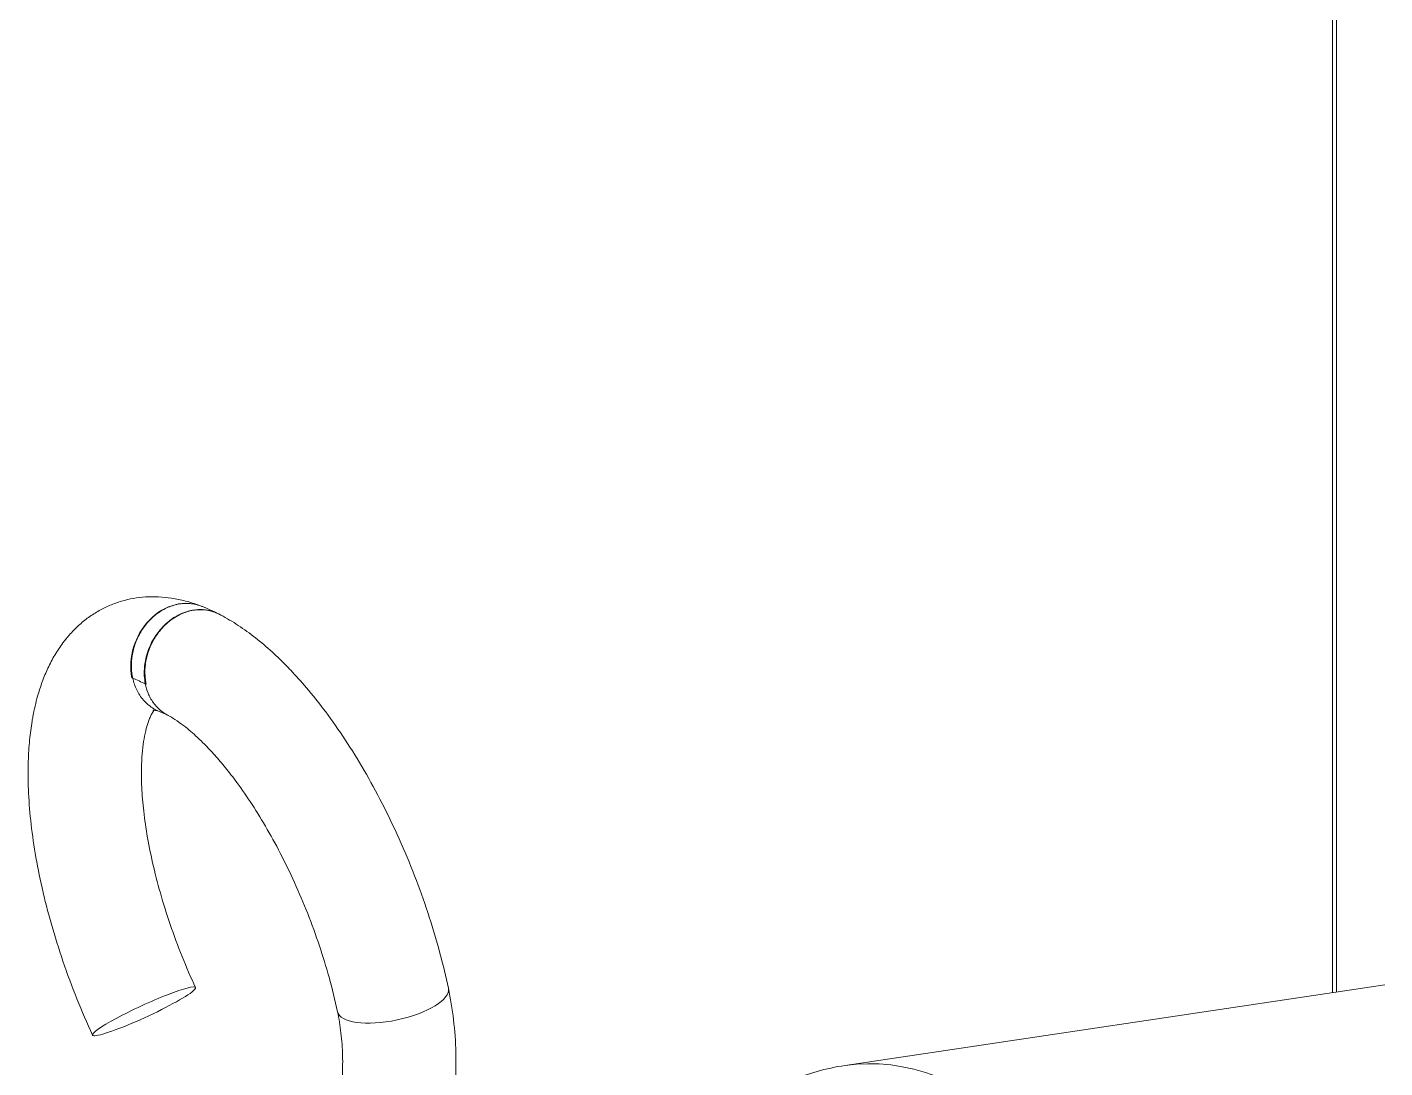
# Model space of a CAD drawing. Header units: millimetres. Extents: x 28932 to 35892, y -771 to 3945.
# Drawn here: x 34045.98 to 34075.93, y 2443.51 to 2466.45 of the extents above; entities that cross this region are included whole.
import ezdxf

# ---------------------------------------------------------------- set-up
doc = ezdxf.new("R2010")
doc.units = ezdxf.units.MM
doc.linetypes.add('K5LT_BASIC', pattern=[0])
doc.linetypes.add('K5LT_THIN', pattern=[0])
doc.layers.add('Системный слой (1)', color=7, linetype='Continuous', true_color=0x909090)

msp = doc.modelspace()

# ---------------------------------------------------------------- linework, layer by layer
at = {"layer": 'Системный слой (1)', "color": 5, "linetype": 'K5LT_BASIC', "lineweight": 20, "true_color": 0x0000ff}
for p, q in [((34074.78, 2445.169), (34074.781, 3146.852)), ((34050.165, 2453.536), (34050.173, 2453.533)), ((34049.096, 2451.275), (34048.865, 2451.379)), ((34064.023, 2443.561), (34075.931, 2445.341))]:
    msp.add_line(p, q, dxfattribs=at)
at = {"layer": 'Системный слой (1)', "color": 7, "linetype": 'K5LT_THIN', "lineweight": 5}
for p, q in [((34074.865, 3146.815), (34074.864, 2445.181)), ((34048.311, 2452.098), (34048.293, 2452.105)), ((34048.606, 2451.965), (34048.588, 2451.973))]:
    msp.add_line(p, q, dxfattribs=at)
at = {"layer": 'Системный слой (1)', "color": 5, "linetype": 'K5LT_BASIC', "lineweight": 20, "true_color": 0x0000ff}
for centre, major_axis, ratio, start_param, end_param in [((34049.349, 2452.532), (-0.511, -1.141), 0.836516, 3.159803, 5.429379), ((34049.661, 2452.392), (-0.511, -1.141), 0.836516, 3.141593, 5.42938), ((34049.661, 2452.392), (-0.511, -1.141), 0.836516, 3.064195, 3.141593), ((34048.559, 2444.755), (1.135, 0.524), 0.106658, 0, 3.141593), ((34048.559, 2444.755), (1.135, 0.524), 0.106658, 3.141593, 5.854552), ((34048.559, 2444.755), (1.135, 0.524), 0.106658, 5.854552, 6.283185)]:
    msp.add_ellipse(centre, major_axis=major_axis, ratio=ratio, start_param=start_param, end_param=end_param, dxfattribs=at)
at = {"layer": 'Системный слой (1)', "color": 7, "linetype": 'K5LT_THIN', "lineweight": 5}
for centre, major_axis, ratio, start_param, end_param in [((34054.05, 2445.006), (1.223, 0.258), 0.359804, 3.141593, 6.283185), ((34066.333, 2428.108), (2.309, -15.453), 0.482963, 0, 3.141593)]:
    msp.add_ellipse(centre, major_axis=major_axis, ratio=ratio, start_param=start_param, end_param=end_param, dxfattribs=at)
at = {"layer": 'Системный слой (1)', "color": 5, "linetype": 'K5LT_BASIC', "lineweight": 20, "true_color": 0x0000ff}
for points, knots in [([(34047.424, 2444.231), (34047.303, 2444.493), (34047.188, 2444.76), (34046.97, 2445.305), (34046.866, 2445.583), (34046.678, 2446.134), (34046.592, 2446.407), (34046.439, 2446.946), (34046.371, 2447.211), (34046.253, 2447.732), (34046.202, 2447.987), (34046.118, 2448.485), (34046.085, 2448.727), (34046.035, 2449.196), (34046.018, 2449.423), (34046.001, 2449.859), (34046, 2450.068), (34046.012, 2450.43), (34046.021, 2450.585), (34046.05, 2450.877), (34046.068, 2451.016), (34046.096, 2451.188), (34046.103, 2451.224), (34046.138, 2451.412), (34046.172, 2451.56), (34046.243, 2451.812), (34046.277, 2451.917), (34046.353, 2452.124), (34046.394, 2452.225), (34046.486, 2452.421), (34046.537, 2452.517), (34046.646, 2452.702), (34046.706, 2452.792), (34046.813, 2452.936), (34046.858, 2452.992), (34046.972, 2453.122), (34047.041, 2453.193), (34047.186, 2453.325), (34047.26, 2453.385), (34047.411, 2453.494), (34047.489, 2453.544), (34047.647, 2453.633), (34047.728, 2453.673), (34047.894, 2453.742), (34047.978, 2453.772), (34048.149, 2453.822), (34048.236, 2453.843), (34048.414, 2453.874), (34048.504, 2453.884), (34048.689, 2453.896), (34048.782, 2453.897), (34048.974, 2453.888), (34049.071, 2453.879), (34049.27, 2453.848), (34049.372, 2453.827), (34049.576, 2453.774), (34049.679, 2453.741), (34049.781, 2453.704)], [0, 0, 0, 0, 5.586923, 5.586923, 11.282895, 11.282895, 16.852128, 16.852128, 22.304813, 22.304813, 27.642028, 27.642028, 32.856542, 32.856542, 37.932066, 37.932066, 42.841538, 42.841538, 46.632305, 46.632305, 50.185707, 50.185707, 51.137205, 51.137205, 55.166787, 55.166787, 58.192202, 58.192202, 61.216384, 61.216384, 64.240566, 64.240566, 67.26365, 67.26365, 69.289909, 69.289909, 72.097043, 72.097043, 74.755928, 74.755928, 77.313542, 77.313542, 79.811871, 79.811871, 82.286831, 82.286831, 84.774718, 84.774718, 87.311808, 87.311808, 89.935756, 89.935756, 92.68483, 92.68483, 95.601359, 95.601359, 98.624666, 98.624666, 98.624666, 98.624666]), ([(34049.821, 2453.689), (34049.773, 2453.707), (34049.682, 2453.733), (34049.544, 2453.75), (34049.413, 2453.747), (34049.282, 2453.727), (34049.153, 2453.69), (34049.028, 2453.636), (34048.907, 2453.566), (34048.793, 2453.482), (34048.687, 2453.383), (34048.59, 2453.273), (34048.504, 2453.151), (34048.43, 2453.019), (34048.37, 2452.879), (34048.324, 2452.736), (34048.295, 2452.593), (34048.281, 2452.456), (34048.279, 2452.289), (34048.294, 2452.172), (34048.311, 2452.098)], [0, 0, 0, 0, 1.381135, 2.524511, 3.659158, 4.785078, 5.906633, 7.026005, 8.145379, 9.264752, 10.384122, 11.505673, 12.631596, 13.766248, 14.909611, 16.046631, 17.157919, 18.208953, 19.195353, 21, 21, 21, 21]), ([(34048.588, 2451.973), (34048.577, 2452.032), (34048.563, 2452.14), (34048.564, 2452.298), (34048.581, 2452.454), (34048.619, 2452.622), (34048.683, 2452.799), (34048.767, 2452.964), (34048.863, 2453.106), (34048.966, 2453.227), (34049.074, 2453.329), (34049.189, 2453.417), (34049.309, 2453.489), (34049.435, 2453.546), (34049.563, 2453.586), (34049.692, 2453.609), (34049.82, 2453.615), (34049.948, 2453.604), (34050.064, 2453.577), (34050.135, 2453.55), (34050.165, 2453.536)], [0, 0, 0, 0, 1.410242, 2.552733, 3.623942, 4.94932, 6.3799, 7.766171, 9.020178, 10.182171, 11.293149, 12.397007, 13.495883, 14.592623, 15.68865, 16.784677, 17.881413, 18.980284, 20.126168, 21, 21, 21, 21]), ([(34050.216, 2453.511), (34050.182, 2453.529), (34050.116, 2453.558), (34050.013, 2453.588), (34049.895, 2453.609), (34049.759, 2453.613), (34049.609, 2453.593), (34049.466, 2453.554), (34049.326, 2453.494), (34049.183, 2453.409), (34049.054, 2453.305), (34048.953, 2453.201), (34048.876, 2453.107), (34048.809, 2453.012), (34048.745, 2452.901), (34048.689, 2452.782), (34048.646, 2452.664), (34048.611, 2452.537), (34048.588, 2452.404), (34048.575, 2452.24), (34048.583, 2452.094), (34048.599, 2451.997), (34048.606, 2451.965)], [0, 0, 0, 0, 1.078552, 2.043643, 3.003234, 4.454535, 5.7858, 7.097028, 8.367739, 9.718761, 11.290934, 12.451714, 13.229159, 14.207143, 15.22048, 16.258609, 17.309557, 18.189034, 19.400842, 20.532727, 22.161142, 23, 23, 23, 23]), ([(34049.821, 2453.689), (34049.831, 2453.685), (34049.84, 2453.681), (34049.873, 2453.668), (34049.897, 2453.659), (34049.962, 2453.632), (34050.004, 2453.613), (34050.093, 2453.572), (34050.14, 2453.55), (34050.187, 2453.526)], [0.141705, 0.141705, 0.141705, 0.141705, 0.425114, 0.425114, 1.133638, 1.133638, 2.40898, 2.40898, 3.854819, 3.854819, 3.854819, 3.854819]), ([(34055.273, 2445.264), (34055.219, 2445.519), (34055.157, 2445.776), (34055.017, 2446.299), (34054.939, 2446.565), (34054.765, 2447.101), (34054.67, 2447.372), (34054.463, 2447.915), (34054.351, 2448.187), (34054.115, 2448.722), (34053.991, 2448.986), (34053.734, 2449.495), (34053.601, 2449.741), (34053.33, 2450.215), (34053.191, 2450.443), (34052.909, 2450.877), (34052.766, 2451.085), (34052.478, 2451.476), (34052.333, 2451.661), (34052.07, 2451.975), (34051.953, 2452.106), (34051.748, 2452.326), (34051.659, 2452.416), (34051.508, 2452.563), (34051.446, 2452.622), (34051.263, 2452.789), (34051.14, 2452.893), (34050.892, 2453.088), (34050.766, 2453.179), (34050.513, 2453.346), (34050.384, 2453.422), (34050.241, 2453.498), (34050.229, 2453.505), (34050.216, 2453.511)], [0, 0, 0, 0, 5.343828, 5.343828, 10.799568, 10.799568, 16.369023, 16.369023, 22.058915, 22.058915, 27.721097, 27.721097, 33.26262, 33.26262, 38.688421, 38.688421, 43.994936, 43.994936, 49.169972, 49.169972, 53.211906, 53.211906, 56.228398, 56.228398, 58.302032, 58.302032, 62.354365, 62.354365, 66.405614, 66.405614, 70.455329, 70.455329, 70.847022, 70.847022, 70.847022, 70.847022]), ([(34048.311, 2452.098), (34048.33, 2452.008), (34048.391, 2451.834), (34048.539, 2451.607), (34048.707, 2451.461), (34048.824, 2451.397), (34048.865, 2451.379)], [0, 0, 0, 0, 1.920894, 3.90761, 5.960149, 7, 7, 7, 7]), ([(34049.076, 2451.286), (34049.029, 2451.311), (34048.948, 2451.363), (34048.844, 2451.458), (34048.762, 2451.558), (34048.698, 2451.662), (34048.634, 2451.797), (34048.603, 2451.902), (34048.588, 2451.973)], [0, 0, 0, 0, 1.714916, 3.104353, 4.501594, 5.766257, 6.890555, 9, 9, 9, 9]), ([(34049.694, 2445.279), (34049.591, 2445.503), (34049.493, 2445.731), (34049.306, 2446.196), (34049.218, 2446.433), (34049.057, 2446.902), (34048.985, 2447.134), (34048.855, 2447.589), (34048.798, 2447.812), (34048.7, 2448.244), (34048.659, 2448.454), (34048.591, 2448.857), (34048.565, 2449.05), (34048.526, 2449.415), (34048.513, 2449.588), (34048.501, 2449.909), (34048.5, 2450.058), (34048.509, 2450.305), (34048.516, 2450.406), (34048.534, 2450.596), (34048.546, 2450.684), (34048.575, 2450.846), (34048.591, 2450.921), (34048.626, 2451.054), (34048.645, 2451.114), (34048.676, 2451.199), (34048.689, 2451.23), (34048.714, 2451.283), (34048.726, 2451.306), (34048.748, 2451.345), (34048.758, 2451.361), (34048.772, 2451.381), (34048.777, 2451.388), (34048.782, 2451.394)], [0, 0, 0, 0, 4.734518, 4.734518, 9.563843, 9.563843, 14.280403, 14.280403, 18.883634, 18.883634, 23.36582, 23.36582, 27.712582, 27.712582, 31.902368, 31.902368, 35.879496, 35.879496, 38.923552, 38.923552, 41.923989, 41.923989, 44.924427, 44.924427, 47.923548, 47.923548, 49.943202, 49.943202, 51.95028, 51.95028, 53.957358, 53.957358, 55.295557, 55.295557, 55.295557, 55.295557]), ([(34048.754, 2451.395), (34048.755, 2451.395), (34048.756, 2451.395), (34048.763, 2451.395), (34048.769, 2451.395), (34048.786, 2451.393), (34048.796, 2451.392), (34048.823, 2451.386), (34048.839, 2451.383), (34048.869, 2451.374), (34048.883, 2451.37), (34048.897, 2451.365)], [0, 0, 0, 0, 1.551845, 1.551845, 3.351845, 3.351845, 5.151845, 5.151845, 6.951845, 6.951845, 8.145158, 8.145158, 8.145158, 8.145158]), ([(34049.076, 2451.286), (34049.113, 2451.267), (34049.152, 2451.245), (34049.255, 2451.182), (34049.32, 2451.138), (34049.443, 2451.047), (34049.5, 2451.003), (34049.604, 2450.916), (34049.651, 2450.875), (34049.751, 2450.784), (34049.805, 2450.732), (34049.936, 2450.603), (34050.014, 2450.521), (34050.171, 2450.348), (34050.25, 2450.256), (34050.408, 2450.062), (34050.488, 2449.961), (34050.679, 2449.704), (34050.791, 2449.545), (34051.015, 2449.206), (34051.127, 2449.025), (34051.35, 2448.645), (34051.46, 2448.446), (34051.675, 2448.031), (34051.779, 2447.815), (34051.982, 2447.37), (34052.079, 2447.141), (34052.262, 2446.675), (34052.349, 2446.438), (34052.505, 2445.97), (34052.576, 2445.739), (34052.712, 2445.252), (34052.774, 2444.997), (34052.827, 2444.747)], [3.071925, 3.071925, 3.071925, 3.071925, 5.070636, 5.070636, 7.974103, 7.974103, 10.298767, 10.298767, 12.116227, 12.116227, 14.150595, 14.150595, 16.985921, 16.985921, 19.821246, 19.821246, 22.655685, 22.655685, 26.675277, 26.675277, 30.831169, 30.831169, 35.1069, 35.1069, 39.491713, 39.491713, 43.980555, 43.980555, 48.539555, 48.539555, 52.991781, 52.991781, 58, 58, 58, 58]), ([(34055.273, 2445.264), (34055.321, 2445.036), (34055.359, 2444.805), (34055.415, 2444.331), (34055.432, 2444.087), (34055.445, 2443.591), (34055.44, 2443.338), (34055.405, 2442.828), (34055.374, 2442.571), (34055.287, 2442.055), (34055.23, 2441.798), (34055.088, 2441.285), (34055.002, 2441.03), (34054.814, 2440.558), (34054.714, 2440.341), (34054.507, 2439.946), (34054.402, 2439.767), (34054.158, 2439.39), (34054.015, 2439.194), (34053.705, 2438.816), (34053.538, 2438.634), (34053.177, 2438.285), (34052.983, 2438.119), (34052.534, 2437.779), (34052.274, 2437.611), (34051.742, 2437.318), (34051.47, 2437.192), (34050.956, 2436.993), (34050.715, 2436.916), (34050.205, 2436.781), (34049.936, 2436.727), (34049.463, 2436.658), (34049.257, 2436.637), (34048.806, 2436.608), (34048.561, 2436.605), (34048.103, 2436.62), (34047.889, 2436.637), (34047.488, 2436.684), (34047.301, 2436.714), (34046.952, 2436.785), (34046.789, 2436.825), (34046.575, 2436.887), (34046.519, 2436.904), (34046.371, 2436.952), (34046.28, 2436.984), (34046.12, 2437.046), (34046.05, 2437.076), (34045.981, 2437.106)], [0, 0, 0, 0, 12.925625, 12.925625, 26.247076, 26.247076, 39.919858, 39.919858, 53.842886, 53.842886, 67.927331, 67.927331, 82.262156, 82.262156, 94.968561, 94.968561, 105.988124, 105.988124, 118.883445, 118.883445, 132.025103, 132.025103, 145.660283, 145.660283, 162.255828, 162.255828, 178.534141, 178.534141, 192.542389, 192.542389, 208.094189, 208.094189, 220.18904, 220.18904, 235.045704, 235.045704, 248.79631, 248.79631, 261.583042, 261.583042, 273.546404, 273.546404, 277.877679, 277.877679, 285.155082, 285.155082, 291, 291, 291, 291]), ([(34052.827, 2444.747), (34052.859, 2444.594), (34052.885, 2444.438), (34052.923, 2444.114), (34052.935, 2443.948), (34052.944, 2443.605), (34052.94, 2443.431), (34052.916, 2443.079), (34052.895, 2442.902), (34052.835, 2442.549), (34052.796, 2442.373), (34052.699, 2442.028), (34052.642, 2441.858), (34052.517, 2441.55), (34052.453, 2441.411), (34052.321, 2441.163), (34052.256, 2441.052), (34052.102, 2440.817), (34052.012, 2440.693), (34051.821, 2440.462), (34051.72, 2440.354), (34051.501, 2440.143), (34051.382, 2440.042), (34051.105, 2439.834), (34050.946, 2439.733), (34050.616, 2439.552), (34050.444, 2439.474), (34050.123, 2439.353), (34049.974, 2439.306), (34049.654, 2439.222), (34049.483, 2439.188), (34049.181, 2439.143), (34049.048, 2439.129), (34048.75, 2439.109), (34048.588, 2439.107), (34048.283, 2439.115), (34048.141, 2439.125), (34047.878, 2439.155), (34047.757, 2439.174), (34047.538, 2439.217), (34047.439, 2439.24), (34047.321, 2439.274), (34047.293, 2439.282), (34047.213, 2439.306), (34047.164, 2439.323), (34047.077, 2439.356), (34047.039, 2439.372), (34047.004, 2439.388)], [0, 0, 0, 0, 9.057491, 9.057491, 18.414001, 18.414001, 27.985251, 27.985251, 37.637223, 37.637223, 47.235619, 47.235619, 56.784712, 56.784712, 64.878851, 64.878851, 71.694365, 71.694365, 79.810312, 79.810312, 87.682681, 87.682681, 96.107023, 96.107023, 106.421449, 106.421449, 117.01927, 117.01927, 126.130266, 126.130266, 136.701924, 136.701924, 145.292108, 145.292108, 156.345241, 156.345241, 166.927697, 166.927697, 176.984917, 176.984917, 186.490714, 186.490714, 189.491286, 189.491286, 195.439401, 195.439401, 201, 201, 201, 201]), ([(34059.955, 2440.784), (34060.068, 2440.948), (34060.185, 2441.107), (34060.443, 2441.433), (34060.586, 2441.598), (34060.882, 2441.913), (34061.036, 2442.062), (34061.371, 2442.358), (34061.554, 2442.502), (34061.921, 2442.759), (34062.105, 2442.874), (34062.474, 2443.075), (34062.659, 2443.162), (34063.03, 2443.313), (34063.216, 2443.377), (34063.608, 2443.486), (34063.815, 2443.53), (34064.023, 2443.561)], [150.475975, 150.475975, 150.475975, 150.475975, 154.056907, 154.056907, 158.093176, 158.093176, 162.128081, 162.128081, 166.574599, 166.574599, 170.750524, 170.750524, 174.71909, 174.71909, 178.541762, 178.541762, 182.65291, 182.65291, 182.65291, 182.65291])]:
    msp.add_open_spline(points, degree=3, knots=knots, dxfattribs=at)
at = {"layer": 'Системный слой (1)', "color": 7, "linetype": 'K5LT_THIN', "lineweight": 5}
msp.add_open_spline([(34048.588, 2451.973), (34048.495, 2452.019), (34048.403, 2452.06), (34048.311, 2452.098)], degree=3, dxfattribs=at)

doc.saveas('drawing.dxf')
